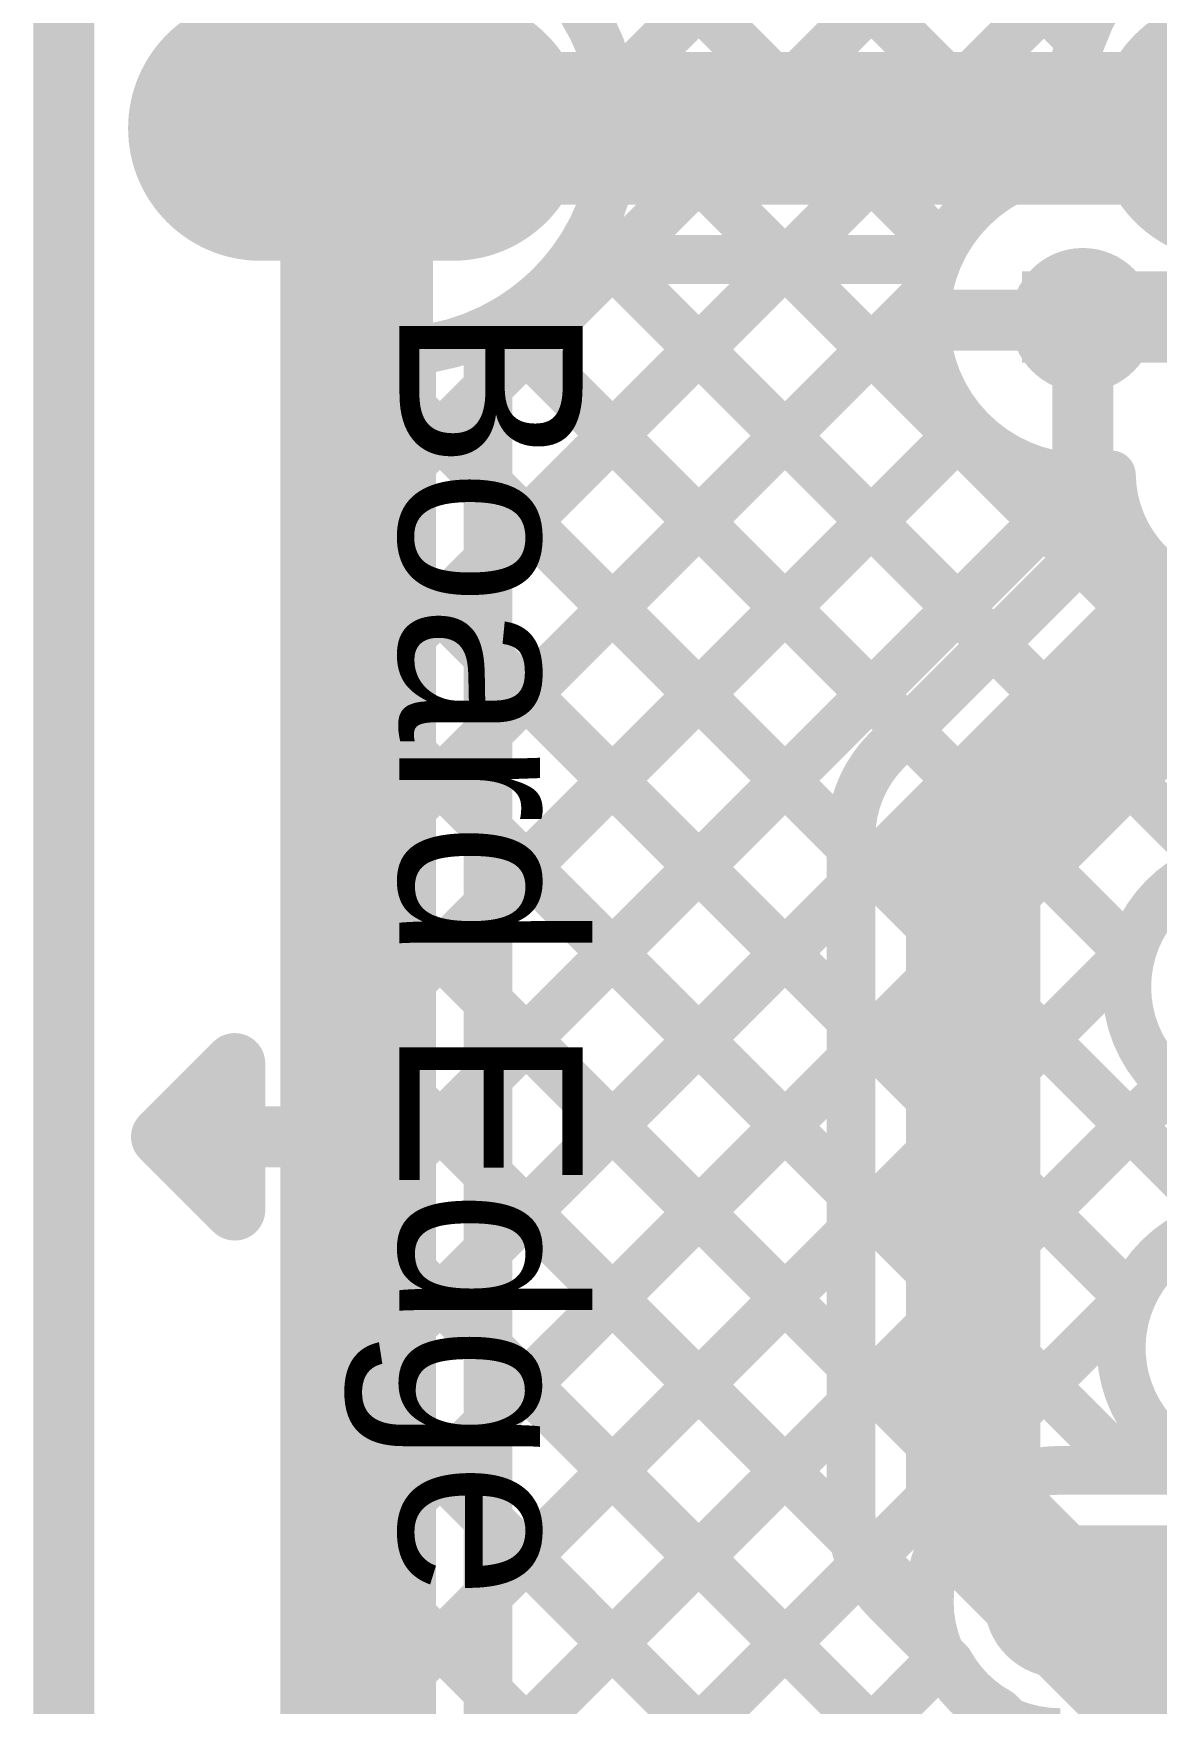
# Model space of a CAD drawing. Header units: millimetres. Extents: x -0.08 to 7.12, y -0.08 to 3.98.
# Drawn here: x -0.084 to 0.1001, y 1.9739 to 2.2477 of the extents above; entities that cross this region are included whole.
import ezdxf

# ---------------------------------------------------------------- set-up
doc = ezdxf.new("R2010")
doc.units = ezdxf.units.MM
doc.header["$MEASUREMENT"] = 0
for name, color, linetype in [('BottomLayer', 5, 'Continuous'), ('BottomSolder', 6, 'Continuous'), ('Mechanical2', 216, 'Continuous'), ('MultiLayer', 9, 'Continuous'), ('PadHoleLayer', 156, 'Continuous'), ('TopLayer', 1, 'Continuous'), ('TopOverlay', 2, 'Continuous'), ('TopSolder', 216, 'Continuous'), ('ViaHoleLayer', 16, 'Continuous')]:
    doc.layers.add(name, color=color, linetype=linetype)

# ---------------------------------------------------------------- blocks, each defined once
blk = doc.blocks.new('TYPE_C_31_M_12__19')
at = {"layer": 'BottomLayer'}
h = blk.add_hatch(color=5, dxfattribs=at)
edge = h.paths.add_edge_path()
edge.add_arc((-0.04429, -0.00079), 0.01772, 0, 180)
edge.add_line((-0.06201, -0.00079), (-0.06201, -0.04409))
edge.add_arc((-0.04429, -0.04409), 0.01772, 180, 360)
edge.add_line((-0.02657, -0.04409), (-0.02657, -0.00079))
h = blk.add_hatch(color=5, dxfattribs=at)
edge = h.paths.add_edge_path()
edge.add_arc((-0.04429, -0.20276), 0.01772, 180, 360)
edge.add_line((-0.02657, -0.20276), (-0.02657, -0.17126))
edge.add_arc((-0.04429, -0.17126), 0.01772, 0, 180)
edge.add_line((-0.06201, -0.17126), (-0.06201, -0.20276))
at = {"layer": 'BottomSolder'}
h = blk.add_hatch(color=6, dxfattribs=at)
edge = h.paths.add_edge_path()
edge.add_arc((-0.04429, -0.00079), 0.02172, 0, 180)
edge.add_line((-0.06601, -0.00079), (-0.06601, -0.04409))
edge.add_arc((-0.04429, -0.04409), 0.02172, 180, 360)
edge.add_line((-0.02257, -0.04409), (-0.02257, -0.00079))
h = blk.add_hatch(color=6, dxfattribs=at)
edge = h.paths.add_edge_path()
edge.add_arc((-0.04429, -0.20276), 0.02172, 180, 360)
edge.add_line((-0.02257, -0.20276), (-0.02257, -0.17126))
edge.add_arc((-0.04429, -0.17126), 0.02172, 0, 180)
edge.add_line((-0.06601, -0.17126), (-0.06601, -0.20276))
at = {"layer": 'MultiLayer'}
h = blk.add_hatch(color=9, dxfattribs=at)
edge = h.paths.add_edge_path()
edge.add_arc((-0.04429, -0.00079), 0.01772, 0, 180)
edge.add_line((-0.06201, -0.00079), (-0.06201, -0.04409))
edge.add_arc((-0.04429, -0.04409), 0.01772, 180, 360)
edge.add_line((-0.02657, -0.04409), (-0.02657, -0.00079))
h = blk.add_hatch(color=9, dxfattribs=at)
edge = h.paths.add_edge_path()
edge.add_arc((-0.04429, -0.20276), 0.01772, 180, 360)
edge.add_line((-0.02657, -0.20276), (-0.02657, -0.17126))
edge.add_arc((-0.04429, -0.17126), 0.01772, 0, 180)
edge.add_line((-0.06201, -0.17126), (-0.06201, -0.20276))
at = {"layer": 'PadHoleLayer'}
h = blk.add_hatch(color=156, dxfattribs=at)
edge = h.paths.add_edge_path()
edge.add_arc((-0.04429, -0.20276), 0.01181, 180, 360)
edge.add_line((-0.03248, -0.20276), (-0.03248, -0.17126))
edge.add_arc((-0.04429, -0.17126), 0.01181, 0, 180)
edge.add_line((-0.0561, -0.17126), (-0.0561, -0.20276))
at = {"layer": 'TopLayer'}
h = blk.add_hatch(color=1, dxfattribs=at)
edge = h.paths.add_edge_path()
edge.add_arc((-0.04429, -0.00079), 0.01772, 0, 180)
edge.add_line((-0.06201, -0.00079), (-0.06201, -0.04409))
edge.add_arc((-0.04429, -0.04409), 0.01772, 180, 360)
edge.add_line((-0.02657, -0.04409), (-0.02657, -0.00079))
h = blk.add_hatch(color=1, dxfattribs=at)
edge = h.paths.add_edge_path()
edge.add_arc((-0.04429, -0.20276), 0.01772, 180, 360)
edge.add_line((-0.02657, -0.20276), (-0.02657, -0.17126))
edge.add_arc((-0.04429, -0.17126), 0.01772, 0, 180)
edge.add_line((-0.06201, -0.17126), (-0.06201, -0.20276))
at = {"layer": 'TopSolder'}
h = blk.add_hatch(color=216, dxfattribs=at)
edge = h.paths.add_edge_path()
edge.add_arc((-0.04429, -0.00079), 0.02172, 0, 180)
edge.add_line((-0.06601, -0.00079), (-0.06601, -0.04409))
edge.add_arc((-0.04429, -0.04409), 0.02172, 180, 360)
edge.add_line((-0.02257, -0.04409), (-0.02257, -0.00079))
h = blk.add_hatch(color=216, dxfattribs=at)
edge = h.paths.add_edge_path()
edge.add_arc((-0.04429, -0.20276), 0.02172, 180, 360)
edge.add_line((-0.02257, -0.20276), (-0.02257, -0.17126))
edge.add_arc((-0.04429, -0.17126), 0.02172, 0, 180)
edge.add_line((-0.06601, -0.17126), (-0.06601, -0.20276))
at = {"layer": 'TopOverlay'}
for points, const_width in [([(-0.049, -0.14), (-0.049, -0.076)], 0.005), ([(0.121, -0.207), (0.121, -0.197)], 0.01), ([(0.121, -0.219), (0.109, -0.207)], 0.01), ([(0.133, -0.207), (0.109, -0.207)], 0.01), ([(0.121, -0.219), (0.133, -0.207)], 0.01), ([(0.30297, -0.23402), (-0.051, -0.23402)], 0.005)]:
    blk.add_lwpolyline(points, dxfattribs=dict(at, const_width=const_width))
for points, const_width in [([(-0.05025, -0.076, 1), (-0.04775, -0.076, 1)], 0.0025), ([(-0.05025, -0.14, 1), (-0.04775, -0.14, 1)], 0.0025), ([(0.1185, -0.197, 1), (0.1235, -0.197, 1)], 0.005), ([(0.1065, -0.207, 1), (0.1115, -0.207, 1)], 0.005), ([(0.1065, -0.207, 1), (0.1115, -0.207, 1)], 0.005), ([(0.1185, -0.207, 1), (0.1235, -0.207, 1)], 0.005), ([(0.1305, -0.207, 1), (0.1355, -0.207, 1)], 0.005), ([(0.1305, -0.207, 1), (0.1355, -0.207, 1)], 0.005), ([(0.1185, -0.219, 1), (0.1235, -0.219, 1)], 0.005), ([(0.1185, -0.219, 1), (0.1235, -0.219, 1)], 0.005), ([(-0.05225, -0.23402, 1), (-0.04975, -0.23402, 1)], 0.0025)]:
    blk.add_lwpolyline(points, format="xyb", close=True, dxfattribs=dict(at, const_width=const_width))
blk.add_text('Board Edge', height=0.03, dxfattribs=at).set_placement((-0.01517, -0.18))

msp = doc.modelspace()

# ---------------------------------------------------------------- hatches: boundary and pattern name
at = {"layer": 'BottomLayer'}
h = msp.add_hatch(color=5, dxfattribs=at)
edge = h.paths.add_edge_path()
edge.add_arc((0.088, 2.20069), 0.01181, 0, 360)
h = msp.add_hatch(color=5, dxfattribs=at)
edge = h.paths.add_edge_path()
edge.add_arc((0.08432, 1.99068), 0.01181, 0, 360)
at = {"layer": 'TopLayer'}
h = msp.add_hatch(color=1, dxfattribs=at)
edge = h.paths.add_edge_path()
edge.add_arc((0.088, 2.20069), 0.01181, 0, 360)
for points in [[(0.078, 2.19369), (0.18, 2.19369), (0.18, 2.20869), (0.078, 2.20869)], [(0.097, 2.143), (0.184, 2.143), (0.184, 2.158), (0.097, 2.158)], [(0.097, 1.96569), (0.179, 1.96569), (0.179, 1.98069), (0.097, 1.98069)]]:
    msp.add_hatch(color=1, dxfattribs=at).paths.add_polyline_path(points)
h = msp.add_hatch(color=1, dxfattribs=at)
edge = h.paths.add_edge_path()
edge.add_arc((0.08432, 1.99068), 0.01181, 0, 360)
at = {"layer": 'ViaHoleLayer'}
h = msp.add_hatch(color=16, dxfattribs=at)
edge = h.paths.add_edge_path()
edge.add_arc((0.088, 2.20069), 0.00591, 0, 360)
h = msp.add_hatch(color=16, dxfattribs=at)
edge = h.paths.add_edge_path()
edge.add_arc((0.08432, 1.99068), 0.00591, 0, 360)

# ---------------------------------------------------------------- linework, layer by layer
at = {"layer": 'BottomLayer'}
for points, const_width in [([(-0.022, 2.17715), (0.1856, 2.38474)], 0.008), ([(-0.022, 2.14886), (0.21388, 2.38474)], 0.008), ([(0.01092, 2.23835), (0.15731, 2.38474)], 0.008), ([(-0.0195, 2.35358), (0.08767, 2.24641)], 0.008), ([(-0.022, 2.32779), (0.08043, 2.22536)], 0.008), ([(-0.022, 2.29951), (0.06504, 2.21247)], 0.008), ([(-0.03101, 2.23212), (-0.0295, 2.23061)], 0.025), ([(0.01093, 2.23829), (0.14285, 2.10637)], 0.008), ([(0.00676, 2.21418), (0.10973, 2.11121)], 0.008), ([(-0.022, 2.12058), (0.06258, 2.20516)], 0.008), ([(-0.00745, 2.2001), (0.0959, 2.09676)], 0.008), ([(0.06619, 2.20069), (0.088, 2.20069)], 0.01), ([(0.088, 2.20069), (0.10981, 2.20069)], 0.01), ([(0.088, 2.17887), (0.088, 2.20069)], 0.01), ([(-0.022, 2.00744), (0.16973, 2.19918)], 0.008), ([(-0.022, 1.92799), (-0.022, 2.19569)], 0.008), ([(-0.022, 2.18637), (0.11163, 2.05274)], 0.008), ([(-0.022, 2.0923), (0.06896, 2.18326)], 0.008), ([(-0.022, 2.06401), (0.08888, 2.17489)], 0.008), ([(-0.022, 2.03573), (0.10103, 2.15875)], 0.008), ([(-0.022, 2.15809), (0.09588, 2.04021)], 0.008), ([(-0.022, 2.1298), (0.09562, 2.01218)], 0.008), ([(-0.022, 2.10152), (0.07155, 2.00797)], 0.008), ([(-0.022, 1.97916), (0.09601, 2.09717)], 0.008), ([(-0.022, 1.95087), (0.10259, 2.07546)], 0.008), ([(-0.022, 2.07323), (0.06295, 1.98828)], 0.008), ([(-0.022, 2.04495), (0.07673, 1.94622)], 0.008), ([(-0.01731, 1.92728), (0.09607, 2.04066)], 0.008), ([(-0.022, 2.01667), (0.06351, 1.93116)], 0.008), ([(0.09587, 2.01218), (0.10079, 2.0171)], 0.008), ([(0.08432, 2.01218), (0.10948, 2.01218)], 0.008), ([(0.08432, 1.99068), (0.33407, 1.99068)], 0.025), ([(-0.022, 1.98838), (0.08696, 1.87942)], 0.008), ([(0.00093, 1.91724), (0.06498, 1.98129)], 0.008)]:
    msp.add_lwpolyline(points, dxfattribs=dict(at, const_width=const_width))
at = {"layer": 'BottomLayer', "const_width": 0.008}
for points in [[(0.08558, 2.22638, -0.454477), (0.12765, 2.27458)], [(-0.022, 2.26855, -0.389543), (0.01146, 2.23212)], [(0.01146, 2.23212, -0.389543), (-0.022, 2.19569)], [(0.09267, 2.1753, -1.045014), (0.08558, 2.22638)], [(0.13508, 2.17562, -0.992442), (0.09267, 2.1753)], [(0.13508, 2.17562, -0.992442), (0.09267, 2.1753)], [(0.13043, 2.07637, -2.349106), (0.13043, 2.10637)], [(0.10948, 2.01218, -0.863458), (0.11469, 2.05303)], [(0.08432, 1.96918, -1), (0.08432, 2.01218)]]:
    msp.add_lwpolyline(points, format="xyb", dxfattribs=at)
at = {"layer": 'BottomLayer'}
for points, const_width in [([(0.08567, 2.24641, 1), (0.08967, 2.24641, 1)], 0.004), ([(-0.03726, 2.23212, 1), (-0.02476, 2.23212, 1)], 0.0125), ([(-0.03575, 2.23061, 1), (-0.02325, 2.23061, 1)], 0.0125), ([(0.00892, 2.23835, 1), (0.01292, 2.23835, 1)], 0.004), ([(0.00893, 2.23829, 1), (0.01293, 2.23829, 1)], 0.004), ([(0.00946, 2.23212, 1), (0.01346, 2.23212, 1)], 0.004), ([(0.00946, 2.23212, 1), (0.01346, 2.23212, 1)], 0.004), ([(0.07843, 2.22536, 1), (0.08243, 2.22536, 1)], 0.004), ([(0.08358, 2.22638, 1), (0.08758, 2.22638, 1)], 0.004), ([(0.08358, 2.22638, 1), (0.08758, 2.22638, 1)], 0.004), ([(0.00476, 2.21418, 1), (0.00876, 2.21418, 1)], 0.004), ([(0.06304, 2.21247, 1), (0.06704, 2.21247, 1)], 0.004), ([(0.06058, 2.20516, 1), (0.06458, 2.20516, 1)], 0.004), ([(-0.00945, 2.2001, 1), (-0.00545, 2.2001, 1)], 0.004), ([(0.06369, 2.20069, 1), (0.06869, 2.20069, 1)], 0.005), ([(0.0855, 2.20069, 1), (0.0905, 2.20069, 1)], 0.005), ([(0.0855, 2.20069, 1), (0.0905, 2.20069, 1)], 0.005), ([(0.0855, 2.20069, 1), (0.0905, 2.20069, 1)], 0.005), ([(-0.024, 2.19569, 1), (-0.02, 2.19569, 1)], 0.004), ([(-0.024, 2.19569, 1), (-0.02, 2.19569, 1)], 0.004), ([(-0.024, 2.18637, 1), (-0.02, 2.18637, 1)], 0.004), ([(0.06696, 2.18326, 1), (0.07096, 2.18326, 1)], 0.004), ([(0.0855, 2.17887, 1), (0.0905, 2.17887, 1)], 0.005), ([(-0.024, 2.17715, 1), (-0.02, 2.17715, 1)], 0.004), ([(0.08688, 2.17489, 1), (0.09088, 2.17489, 1)], 0.004), ([(0.09067, 2.1753, 1), (0.09467, 2.1753, 1)], 0.004), ([(0.09067, 2.1753, 1), (0.09467, 2.1753, 1)], 0.004), ([(0.09067, 2.1753, 1), (0.09467, 2.1753, 1)], 0.004), ([(0.09903, 2.15875, 1), (0.10303, 2.15875, 1)], 0.004), ([(-0.024, 2.15809, 1), (-0.02, 2.15809, 1)], 0.004), ([(-0.024, 2.14886, 1), (-0.02, 2.14886, 1)], 0.004), ([(-0.024, 2.1298, 1), (-0.02, 2.1298, 1)], 0.004), ([(-0.024, 2.12058, 1), (-0.02, 2.12058, 1)], 0.004), ([(-0.024, 2.10152, 1), (-0.02, 2.10152, 1)], 0.004), ([(0.0939, 2.09676, 1), (0.0979, 2.09676, 1)], 0.004), ([(0.09401, 2.09717, 1), (0.09801, 2.09717, 1)], 0.004), ([(-0.024, 2.0923, 1), (-0.02, 2.0923, 1)], 0.004), ([(0.10059, 2.07546, 1), (0.10459, 2.07546, 1)], 0.004), ([(-0.024, 2.07323, 1), (-0.02, 2.07323, 1)], 0.004), ([(-0.024, 2.06401, 1), (-0.02, 2.06401, 1)], 0.004), ([(-0.024, 2.04495, 1), (-0.02, 2.04495, 1)], 0.004), ([(0.09388, 2.04021, 1), (0.09788, 2.04021, 1)], 0.004), ([(0.09407, 2.04066, 1), (0.09807, 2.04066, 1)], 0.004), ([(-0.024, 2.03573, 1), (-0.02, 2.03573, 1)], 0.004), ([(-0.024, 2.01667, 1), (-0.02, 2.01667, 1)], 0.004), ([(0.09879, 2.0171, 1), (0.10279, 2.0171, 1)], 0.004), ([(0.08232, 2.01218, 1), (0.08632, 2.01218, 1)], 0.004), ([(0.08232, 2.01218, 1), (0.08632, 2.01218, 1)], 0.004), ([(0.09362, 2.01218, 1), (0.09762, 2.01218, 1)], 0.004), ([(0.09387, 2.01218, 1), (0.09787, 2.01218, 1)], 0.004), ([(0.06955, 2.00797, 1), (0.07355, 2.00797, 1)], 0.004), ([(-0.024, 2.00744, 1), (-0.02, 2.00744, 1)], 0.004), ([(0.07807, 1.99068, 1), (0.09057, 1.99068, 1)], 0.0125), ([(-0.024, 1.98838, 1), (-0.02, 1.98838, 1)], 0.004), ([(0.06095, 1.98828, 1), (0.06495, 1.98828, 1)], 0.004), ([(0.06298, 1.98129, 1), (0.06698, 1.98129, 1)], 0.004), ([(-0.024, 1.97916, 1), (-0.02, 1.97916, 1)], 0.004)]:
    msp.add_lwpolyline(points, format="xyb", close=True, dxfattribs=dict(at, const_width=const_width))
at = {"layer": 'Mechanical2', "const_width": 0.01}
msp.add_lwpolyline([(-0.079, 3.832), (-0.079, -0.079)], dxfattribs=at)
at = {"layer": 'TopLayer'}
for points, const_width in [([(-0.03101, 2.23212), (0.13356, 2.23212)], 0.025), ([(-0.03101, 1.89157), (-0.03101, 2.23212)], 0.025), ([(-0.00951, 2.18964), (0.01147, 2.21062)], 0.008), ([(-0.00951, 2.16136), (0.03975, 2.21062)], 0.008), ([(0.00447, 2.21062), (0.06418, 2.21062)], 0.008), ([(0.01032, 2.21062), (0.07333, 2.14761)], 0.008), ([(0.03861, 2.21062), (0.08747, 2.16175)], 0.008), ([(-0.00951, 2.13307), (0.06258, 2.20516)], 0.008), ([(-0.00745, 2.2001), (0.05919, 2.13347)], 0.008), ([(0.06619, 2.20069), (0.088, 2.20069)], 0.01), ([(0.088, 2.17887), (0.088, 2.20069)], 0.01), ([(-0.00951, 1.92463), (-0.00951, 2.19905)], 0.008), ([(-0.00951, 2.10479), (0.06896, 2.18326)], 0.008), ([(-0.00951, 2.0765), (0.08888, 2.17489)], 0.008), ([(-0.00951, 2.17388), (0.05, 2.11437)], 0.008), ([(0.088, 2.167), (0.0945, 2.167)], 0.008), ([(0.088, 2.16228), (0.088, 2.167)], 0.008), ([(0.05589, 2.13017), (0.088, 2.16228)], 0.008), ([(0.07, 2.116), (0.10251, 2.14851)], 0.022), ([(-0.00951, 2.1456), (0.05, 2.08609)], 0.008), ([(0.07, 2.005), (0.07, 2.116)], 0.022), ([(-0.00951, 2.11731), (0.05, 2.0578)], 0.008), ([(0.05, 2.005), (0.05, 2.116)], 0.008), ([(-0.00951, 2.04822), (0.05, 2.10773)], 0.008), ([(-0.00951, 2.08903), (0.05, 2.02952)], 0.008), ([(-0.00951, 2.01994), (0.05, 2.07944)], 0.008), ([(-0.00951, 2.06074), (0.05045, 2.00079)], 0.008), ([(-0.00951, 1.99165), (0.05, 2.05116)], 0.008), ([(-0.00951, 2.03246), (0.07673, 1.94622)], 0.008), ([(-0.00951, 1.96337), (0.05, 2.02287)], 0.008), ([(0.07, 2.005), (0.08432, 1.99068)], 0.022), ([(-0.00951, 2.00417), (0.06351, 1.93116)], 0.008), ([(0.08432, 1.99068), (0.09864, 1.97636)], 0.022), ([(-0.00951, 1.93508), (0.0519, 1.99649)], 0.008), ([(0.05589, 1.99083), (0.06611, 1.98061)], 0.008), ([(0.00093, 1.91724), (0.0652, 1.98151)], 0.008), ([(-0.00951, 1.97589), (0.05332, 1.91307)], 0.008), ([(0.07425, 1.97247), (0.0845, 1.96222)], 0.008)]:
    msp.add_lwpolyline(points, dxfattribs=dict(at, const_width=const_width))
for points, const_width in [([(-0.03726, 2.23212, 1), (-0.02476, 2.23212, 1)], 0.0125), ([(-0.03726, 2.23212, 1), (-0.02476, 2.23212, 1)], 0.0125), ([(0.00247, 2.21062, 1), (0.00647, 2.21062, 1)], 0.004), ([(0.00247, 2.21062, 1), (0.00647, 2.21062, 1)], 0.004), ([(0.00832, 2.21062, 1), (0.01232, 2.21062, 1)], 0.004), ([(0.00947, 2.21062, 1), (0.01347, 2.21062, 1)], 0.004), ([(0.03661, 2.21062, 1), (0.04061, 2.21062, 1)], 0.004), ([(0.03775, 2.21062, 1), (0.04175, 2.21062, 1)], 0.004), ([(0.06218, 2.21062, 1), (0.06618, 2.21062, 1)], 0.004), ([(0.06218, 2.21062, 1), (0.06618, 2.21062, 1)], 0.004), ([(0.06058, 2.20516, 1), (0.06458, 2.20516, 1)], 0.004), ([(-0.00945, 2.2001, 1), (-0.00545, 2.2001, 1)], 0.004), ([(0.06369, 2.20069, 1), (0.06869, 2.20069, 1)], 0.005), ([(0.0855, 2.20069, 1), (0.0905, 2.20069, 1)], 0.005), ([(0.0855, 2.20069, 1), (0.0905, 2.20069, 1)], 0.005), ([(-0.01151, 2.19905, 1), (-0.00751, 2.19905, 1)], 0.004), ([(-0.01151, 2.19905, 1), (-0.00751, 2.19905, 1)], 0.004), ([(-0.01151, 2.18964, 1), (-0.00751, 2.18964, 1)], 0.004), ([(0.06696, 2.18326, 1), (0.07096, 2.18326, 1)], 0.004), ([(0.0855, 2.17887, 1), (0.0905, 2.17887, 1)], 0.005), ([(0.08688, 2.17489, 1), (0.09088, 2.17489, 1)], 0.004), ([(0.09067, 2.1753, 1), (0.09467, 2.1753, 1)], 0.004), ([(0.09067, 2.1753, 1), (0.09467, 2.1753, 1)], 0.004), ([(0.09067, 2.1753, 1), (0.09467, 2.1753, 1)], 0.004), ([(-0.01151, 2.17388, 1), (-0.00751, 2.17388, 1)], 0.004), ([(0.086, 2.167, 1), (0.09, 2.167, 1)], 0.004), ([(0.086, 2.167, 1), (0.09, 2.167, 1)], 0.004), ([(0.0925, 2.167, 1), (0.0965, 2.167, 1)], 0.004), ([(0.0925, 2.167, 1), (0.0965, 2.167, 1)], 0.004), ([(0.0925, 2.167, 1), (0.0965, 2.167, 1)], 0.004), ([(0.09256, 2.16686, 1), (0.09656, 2.16686, 1)], 0.004), ([(-0.01151, 2.16136, 1), (-0.00751, 2.16136, 1)], 0.004), ([(0.08547, 2.16175, 1), (0.08947, 2.16175, 1)], 0.004), ([(0.086, 2.16228, 1), (0.09, 2.16228, 1)], 0.004), ([(0.086, 2.16228, 1), (0.09, 2.16228, 1)], 0.004), ([(0.08637, 2.16265, 1), (0.09037, 2.16265, 1)], 0.004), ([(0.09701, 2.14851, 1), (0.10801, 2.14851, 1)], 0.011), ([(0.07133, 2.14761, 1), (0.07533, 2.14761, 1)], 0.004), ([(-0.01151, 2.1456, 1), (-0.00751, 2.1456, 1)], 0.004), ([(-0.01151, 2.13307, 1), (-0.00751, 2.13307, 1)], 0.004), ([(0.05719, 2.13347, 1), (0.06119, 2.13347, 1)], 0.004), ([(0.05386, 2.13014, 1), (0.05786, 2.13014, 1)], 0.004), ([(0.05389, 2.13017, 1), (0.05789, 2.13017, 1)], 0.004), ([(0.05389, 2.13017, 1), (0.05789, 2.13017, 1)], 0.004), ([(0.0645, 2.116, 1), (0.0755, 2.116, 1)], 0.011), ([(0.0645, 2.116, 1), (0.0755, 2.116, 1)], 0.011), ([(-0.01151, 2.11731, 1), (-0.00751, 2.11731, 1)], 0.004), ([(0.048, 2.116, 1), (0.052, 2.116, 1)], 0.004), ([(0.048, 2.116, 1), (0.052, 2.116, 1)], 0.004), ([(0.048, 2.116, 1), (0.052, 2.116, 1)], 0.004), ([(0.048, 2.11437, 1), (0.052, 2.11437, 1)], 0.004), ([(0.048, 2.10773, 1), (0.052, 2.10773, 1)], 0.004), ([(-0.01151, 2.10479, 1), (-0.00751, 2.10479, 1)], 0.004), ([(-0.01151, 2.08903, 1), (-0.00751, 2.08903, 1)], 0.004), ([(0.048, 2.08609, 1), (0.052, 2.08609, 1)], 0.004), ([(0.048, 2.07944, 1), (0.052, 2.07944, 1)], 0.004), ([(-0.01151, 2.0765, 1), (-0.00751, 2.0765, 1)], 0.004), ([(-0.01151, 2.06074, 1), (-0.00751, 2.06074, 1)], 0.004), ([(0.048, 2.0578, 1), (0.052, 2.0578, 1)], 0.004), ([(0.048, 2.05116, 1), (0.052, 2.05116, 1)], 0.004), ([(-0.01151, 2.04822, 1), (-0.00751, 2.04822, 1)], 0.004), ([(-0.01151, 2.03246, 1), (-0.00751, 2.03246, 1)], 0.004), ([(0.048, 2.02952, 1), (0.052, 2.02952, 1)], 0.004), ([(0.048, 2.02287, 1), (0.052, 2.02287, 1)], 0.004), ([(-0.01151, 2.01994, 1), (-0.00751, 2.01994, 1)], 0.004), ([(0.0645, 2.005, 1), (0.0755, 2.005, 1)], 0.011), ([(0.0645, 2.005, 1), (0.0755, 2.005, 1)], 0.011), ([(-0.01151, 2.00417, 1), (-0.00751, 2.00417, 1)], 0.004), ([(0.048, 2.005, 1), (0.052, 2.005, 1)], 0.004), ([(0.048, 2.005, 1), (0.052, 2.005, 1)], 0.004), ([(0.048, 2.005, 1), (0.052, 2.005, 1)], 0.004), ([(0.04845, 2.00079, 1), (0.05245, 2.00079, 1)], 0.004), ([(0.07882, 1.99068, 1), (0.08982, 1.99068, 1)], 0.011), ([(0.07882, 1.99068, 1), (0.08982, 1.99068, 1)], 0.011), ([(0.0499, 1.99649, 1), (0.0539, 1.99649, 1)], 0.004), ([(-0.01151, 1.99165, 1), (-0.00751, 1.99165, 1)], 0.004), ([(0.05386, 1.99086, 1), (0.05786, 1.99086, 1)], 0.004), ([(0.05389, 1.99083, 1), (0.05789, 1.99083, 1)], 0.004), ([(0.05389, 1.99083, 1), (0.05789, 1.99083, 1)], 0.004), ([(0.09314, 1.97636, 1), (0.10414, 1.97636, 1)], 0.011), ([(0.0632, 1.98151, 1), (0.06721, 1.98151, 1)], 0.004), ([(0.06411, 1.98061, 1), (0.06811, 1.98061, 1)], 0.004), ([(0.06411, 1.98061, 1), (0.06811, 1.98061, 1)], 0.004), ([(-0.01151, 1.97589, 1), (-0.00751, 1.97589, 1)], 0.004), ([(0.07225, 1.97247, 1), (0.07625, 1.97247, 1)], 0.004), ([(0.07225, 1.97247, 1), (0.07625, 1.97247, 1)], 0.004)]:
    msp.add_lwpolyline(points, format="xyb", close=True, dxfattribs=dict(at, const_width=const_width))
at = {"layer": 'TopLayer', "const_width": 0.008}
for points in [[(0.00447, 2.21062, -0.126016), (-0.00951, 2.19905)], [(0.09267, 2.1753, -0.5953), (0.06418, 2.21062)], [(0.0945, 2.167, -0.101236), (0.09267, 2.1753)], [(0.0945, 2.167, -0.101236), (0.09267, 2.1753)], [(0.08837, 2.16265, -0.094446), (0.09456, 2.16686)], [(0.05, 2.116, -0.199496), (0.05589, 2.13017)], [(0.05, 2.116, -0.198912), (0.05586, 2.13014)], [(0.05586, 1.99086, -0.198912), (0.05, 2.005)], [(0.05589, 1.99083, -0.199496), (0.05, 2.005)], [(0.07425, 1.97247, -0.140973), (0.06611, 1.98061)]]:
    msp.add_lwpolyline(points, format="xyb", dxfattribs=at)

# ---------------------------------------------------------------- block references
at = {"rotation": 270}
msp.add_blockref('TYPE_C_31_M_12__19', (0.156, 2.18783), dxfattribs=at)

doc.saveas('drawing.dxf')
